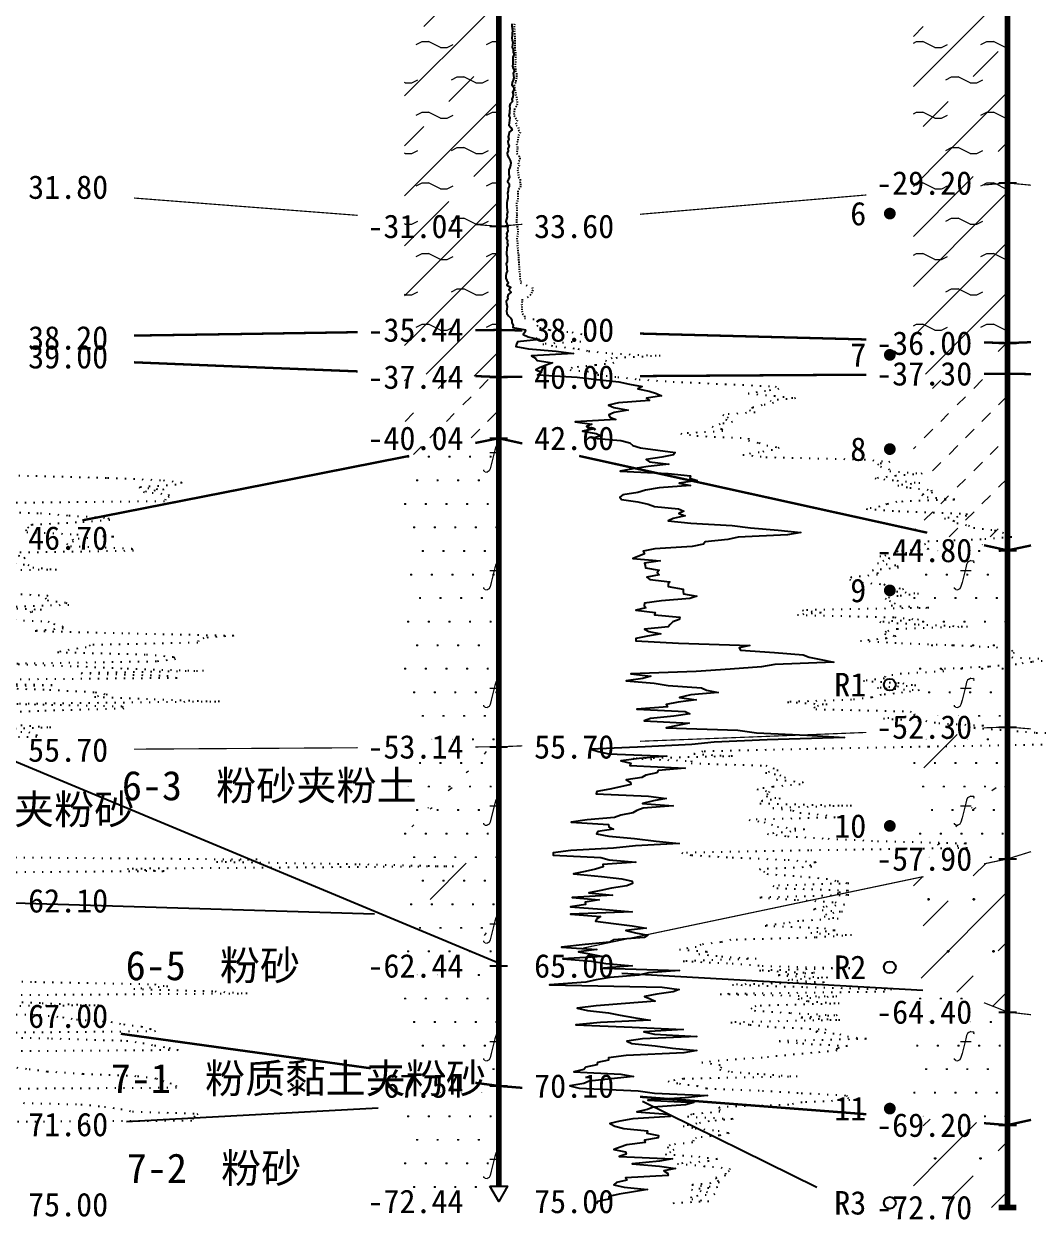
# Model space of a CAD drawing. Extents: x -37 to 3540, y -1485 to 297.
# Drawn here: x 711.3 to 797.5, y -232.2 to -130.3 of the extents above; entities that cross this region are included whole.
import ezdxf
from ezdxf.enums import TextEntityAlignment as Align

# ---------------------------------------------------------------- set-up
doc = ezdxf.new("R2010")
doc.units = 0
doc.linetypes.add('DOT', pattern=[6.35, 0, -6.35])
doc.layers.get('0').update_dxf_attribs({"linetype": 'CONTINUOUS'})
for name, color, linetype in [('CURVE', 200, 'CONTINUOUS'), ('HOLE', 41, 'CONTINUOUS'), ('SAMPLE', 1, 'CONTINUOUS'), ('STRATUM', 241, 'CONTINUOUS')]:
    doc.layers.add(name, color=color, linetype=linetype)
doc.layers.add('HATCH', color=7, linetype='CONTINUOUS', lineweight=13)
doc.styles.add('ST', font='')
doc.styles.get('ST').set_extended_font_data('SimSun')
pattern_1 = [(45, (761.2035, -297), (-4.24264, 4.24264), [10, 0]), (45, (762.2645, -300.182), (-2.12132, 6.36396), [3, -3]), (26.565, (762.2776, -297.2536), (5.999823, 5.999812), [0.567, -12.849]), (0, (761.7106, -297.2536), (0, 6), [0.567, -5.433]), (26.565, (759.6222, -297), (5.999823, 5.999812), [0.567, -12.849]), (0, (760.1293, -296.7464), (0, 6), [0.567, -5.433]), (153.435, (761.7106, -297.2536), (-5.999818, -5e-06), [1.134, -12.2826]), (26.565, (765.2776, -294.2536), (5.999823, 5.999812), [0.567, -12.849]), (0, (764.7106, -294.2536), (0, 6), [0.567, -5.433]), (26.565, (762.6222, -294), (5.999823, 5.999812), [0.567, -12.849]), (0, (763.1293, -293.7464), (0, 6), [0.567, -5.433]), (153.435, (764.7106, -294.2536), (-5.999818, -5e-06), [1.134, -12.2826])]
pattern_2 = [(45, (761.2035, -297), (-2.12132, 2.12132), [10, 0]), (26.565, (762.2776, -297.2536), (5.999823, 5.99981), [0.567, -12.849]), (0, (761.7106, -297.2536), (0, 6), [0.567, -5.433]), (26.565, (759.6222, -297), (5.999823, 5.99981), [0.567, -12.849]), (0, (760.1293, -296.7464), (0, 6), [0.567, -5.433]), (153.435, (761.7106, -297.2536), (-5.999818, -5e-06), [1.134, -12.2826]), (26.565, (765.2776, -294.2536), (5.999823, 5.99981), [0.567, -12.849]), (0, (764.7106, -294.2536), (0, 6), [0.567, -5.433]), (26.565, (762.6222, -294), (5.999823, 5.99981), [0.567, -12.849]), (0, (763.1293, -293.7464), (0, 6), [0.567, -5.433]), (153.435, (764.7106, -294.2536), (-5.999818, -5e-06), [1.134, -12.2826])]
pattern_3 = [(45, (761.2035, -297), (-4.24264, 4.24264), [10, 0]), (45, (762.2645, -300.182), (-2.12132, 6.36396), [3, -3])]
pattern_4 = [(45, (761.2035, -297), (-6e-07, 6.99998), [0.9473, -8.9522]), (45, (762.6035, -295.6), (-6e-07, 6.99998), [0.9869, -8.9126]), (45, (764.0035, -294.2), (-6e-07, 6.99998), [1.06018, -8.8393]), (45, (765.4035, -292.8), (-6e-07, 6.99998), [0.94918, -8.95032]), (45, (766.8035, -291.4), (-6e-07, 6.99998), [1.0365, -8.863]), (45, (764.7035, -297), (-6e-07, 6.99998), [1.01335, -8.88615]), (45, (766.1035, -295.6), (-6e-07, 6.99998), [1.07896, -12.12037]), (45, (767.5035, -294.2), (-6e-07, 6.99998), [0.99882, -8.90067]), (45, (761.9035, -292.8), (-4e-07, 6.99998), [1.05533, -8.84416]), (45, (763.3035, -291.4), (-4e-07, 6.99998), [1.0365, -8.863])]
pattern_5 = [(82.875, (760.3688, -298.206), (0.000369, 10.000176), [0.0893, -80.5337]), (143.13, (760.4699, -298.2818), (-29.999964, 20.000054), [0.12627, -49.87373]), (172.875, (760.647, -298.304), (-70.000246, 9.99966), [0.17857, -80.44443]), (206.565, (760.8255, -298.2147), (-9.9997, -9.99969), [0.19954, -22.16046]), (243.435, (760.9148, -298.0363), (9e-06, -9.9997), [0.19954, -22.16146]), (255.964, (761.004, -297.679), (-0.0002, -9.9995), [0.36813, -40.86287]), (255.964, (761.314, -296.439), (-0.0002, -9.9995), [1.2784, -39.9526]), (255.964, (761.3826, -296.165), (-0.0002, -9.9995), [0.28235, -40.94865]), (216.87, (761.5728, -295.9108), (-9.999982, -10.000018), [0.12627, -49.87373]), (243.435, (761.472, -295.9865), (9e-06, -9.9997), [0.19954, -22.16146]), (206.565, (761.7513, -295.8215), (-9.9997, -9.99969), [0.19954, -22.16046]), (172.875, (761.9285, -295.8437), (-70.000246, 9.99966), [0.17857, -80.44443]), (143.13, (762.0295, -295.9194), (-29.999964, 20.000054), [0.12627, -49.87373]), (82.875, (762.0184, -296.008), (0.000369, 10.000176), [0.0893, -80.5337]), (0, (760.874, -296.66), (0, 10), [0.89286, -9.10714]), (0, (761.2285, -297), (1, 2), [0, -1.75]), (0, (761.2035, -296.975), (1, 2), [0, -1.75]), (0, (761.2035, -297), (1, 2), [0, -1.75]), (0, (761.1785, -297), (1, 2), [0, -1.75]), (0, (761.2035, -297.025), (1, 2), [0, -1.75])]
pattern_6 = [(45, (761.203, -297), (-2e-06, 15.4), [4.3383, -17.4406]), (45, (767.392, -290.777), (-2e-06, 15.4), [4.386, -17.3928]), (45, (772.352, -285.819), (-2e-06, 15.4), [3.99, -17.789]), (26.565, (761.2035, -289.3), (15.4, 15.4), [0.2123, -34.2231]), (36.87, (762.7435, -287.76), (15.4, 15.4), [0.435, -76.565]), (315, (768.903, -281.653), (15.4, 3e-06), [0.0727, -21.7062]), (26.565, (768.9035, -297), (15.4, 15.4), [0.3184, -34.117]), (26.565, (770.4435, -295.46), (15.4, 15.4), [0.2316, -34.2038]), (90, (771.213, -294.69), (-15.4, -1e-06), [0.0633, -15.3367]), (26.565, (771.9835, -293.92), (15.4, 15.4), [0.2002, -68.6707]), (36.87, (773.5235, -292.38), (15.4, 15.4), [0.2435, -76.7565]), (45, (775.063, -290.84), (-5e-07, 15.4), [0.24, -21.5388]), (315, (776.414, -289.195), (15.4, 3e-06), [0.0727, -21.7062]), (36.87, (764.2835, -286.22), (15.4, 15.4), [0.2249, -76.7751]), (53.13, (765.8235, -284.68), (30.8, 46.2), [0.2956, -76.7044]), (53.13, (767.3635, -283.14), (30.8, 46.2), [0.2777, -76.7223])]
pattern_7 = [(82.875, (759.3673, -299.6533), (0.00081, 22.00039), [0.1964, -177.1742]), (143.13, (759.5896, -299.82), (-65.99992, 44.00012), [0.2778, -109.7222]), (172.875, (759.9794, -299.8687), (-154.00054, 21.99925), [0.3929, -176.9777]), (206.565, (760.372, -299.672), (-21.99935, -21.9993), [0.439, -48.753]), (243.435, (760.568, -299.28), (2e-05, -21.9993), [0.439, -48.7552]), (255.964, (760.765, -298.494), (-0.00044, -21.9989), [0.81, -89.8983]), (255.964, (761.447, -295.7656), (-0.00044, -21.9989), [2.8124, -87.8958]), (255.964, (761.5975, -295.163), (-0.00044, -21.9989), [0.6212, -90.087]), (216.87, (762.016, -294.6037), (-21.99996, -22.00004), [0.2778, -109.7222]), (243.435, (761.794, -294.77), (2e-05, -21.9993), [0.439, -48.7552]), (206.565, (762.409, -294.407), (-21.99935, -21.9993), [0.439, -48.753]), (172.875, (762.7985, -294.456), (-154.00054, 21.99925), [0.3929, -176.9777]), (143.13, (763.0207, -294.6228), (-65.99992, 44.00012), [0.2778, -109.7222]), (82.875, (762.9964, -294.8177), (0.00081, 22.00039), [0.1964, -177.1742]), (0, (760.478, -296.252), (0, 22), [1.9643, -20.0357]), (0, (761.2585, -297), (2.2, 4.4), [0, -3.85]), (0, (761.2035, -296.945), (2.2, 4.4), [0, -3.85]), (0, (761.2035, -297), (2.2, 4.4), [0, -3.85]), (0, (761.1485, -297), (2.2, 4.4), [0, -3.85]), (0, (761.2035, -297.055), (2.2, 4.4), [0, -3.85])]

# ---------------------------------------------------------------- blocks, each defined once
blk = doc.blocks.new('SampleSoilUndisturbed')
at = {"const_width": 0.5}
blk.add_lwpolyline([(-0.25, 0, 1), (0.25, 0, 1)], format="xyb", close=True, dxfattribs=at)
blk = doc.blocks.new('SampleSoilDisturbed')
blk.add_circle((0, 0), 0.5)

msp = doc.modelspace()

# ---------------------------------------------------------------- hatches: boundary and pattern name
at = {"layer": 'HATCH'}
h = msp.add_hatch(dxfattribs=at)
h.set_pattern_fill('YNFNT', color=251, style=0)
h.set_pattern_definition(pattern_1)
h.paths.add_polyline_path([(794.88, -121.75), (786.88, -122.02), (786.88, -144.43), (794.88, -143.75)])
h.paths.add_polyline_path([(782.81, -145.23), (792.37, -145.23), (792.37, -142.3), (782.81, -142.3)], flags=9)
h.paths.add_polyline_path([(782.81, -123.23), (792.37, -123.23), (792.37, -120.3), (782.81, -120.3)], flags=9)
h = msp.add_hatch(dxfattribs=at)
h.set_pattern_fill('YNFNT', color=251, style=0)
h.set_pattern_definition(pattern_1)
h.paths.add_polyline_path([(751.66, -123.23), (743.66, -122.61), (743.66, -146.81), (751.66, -147.43)])
h.paths.add_polyline_path([(739.59, -148.92), (749.15, -148.92), (749.15, -145.99), (739.59, -145.99)], flags=9)
h.paths.add_polyline_path([(739.59, -124.72), (749.15, -124.72), (749.15, -121.79), (739.59, -121.79)], flags=9)
h = msp.add_hatch(dxfattribs=at)
h.set_pattern_fill('YNNT', color=251, style=0)
h.set_pattern_definition(pattern_2)
h.paths.add_polyline_path([(794.88, -143.75), (786.88, -144.43), (786.88, -157.14), (794.88, -157.35)])
h.paths.add_polyline_path([(782.81, -158.83), (792.37, -158.83), (792.37, -155.9), (782.81, -155.9)], flags=9)
h.paths.add_polyline_path([(782.81, -145.23), (792.37, -145.23), (792.37, -142.3), (782.81, -142.3)], flags=9)
h = msp.add_hatch(dxfattribs=at)
h.set_pattern_fill('YNNT', color=251, style=0)
h.set_pattern_definition(pattern_2)
h.paths.add_polyline_path([(751.66, -147.43), (743.66, -146.81), (743.66, -156.36), (751.66, -156.23)])
h.paths.add_polyline_path([(739.59, -157.72), (749.15, -157.72), (749.15, -154.79), (739.59, -154.79)], flags=9)
h.paths.add_polyline_path([(739.59, -148.92), (749.15, -148.92), (749.15, -145.99), (739.59, -145.99)], flags=9)
h = msp.add_hatch(dxfattribs=at)
h.set_pattern_fill('FZNT', color=32, style=0)
h.set_pattern_definition(pattern_3)
h.paths.add_polyline_path([(751.66, -156.23), (743.66, -156.36), (743.66, -159.91), (751.66, -160.23)])
h.paths.add_polyline_path([(739.59, -161.72), (749.15, -161.72), (749.15, -158.79), (739.59, -158.79)], flags=9)
h.paths.add_polyline_path([(739.59, -157.72), (749.15, -157.72), (749.15, -154.79), (739.59, -154.79)], flags=9)
h = msp.add_hatch(dxfattribs=at)
h.set_pattern_fill('FZNT', color=32, style=0)
h.set_pattern_definition(pattern_3)
h.paths.add_polyline_path([(794.88, -157.35), (786.88, -157.14), (786.88, -160), (794.88, -159.95)])
h.paths.add_polyline_path([(782.81, -161.43), (792.37, -161.43), (792.37, -158.5), (782.81, -158.5)], flags=9)
h.paths.add_polyline_path([(782.81, -158.83), (792.37, -158.83), (792.37, -155.9), (782.81, -155.9)], flags=9)
h = msp.add_hatch(dxfattribs=at)
h.set_pattern_fill('NZFT', color=52, style=0)
h.set_pattern_definition(pattern_4)
h.paths.add_polyline_path([(751.66, -160.23), (743.66, -159.91), (743.66, -167.01), (751.66, -165.43)])
h.paths.add_polyline_path([(739.59, -166.92), (749.15, -166.92), (749.15, -163.99), (739.59, -163.99)], flags=9)
h.paths.add_polyline_path([(739.59, -161.72), (749.15, -161.72), (749.15, -158.79), (739.59, -158.79)], flags=9)
h = msp.add_hatch(dxfattribs=at)
h.set_pattern_fill('NZFT', color=52, style=0)
h.set_pattern_definition(pattern_4)
h.paths.add_polyline_path([(794.88, -159.95), (786.88, -160), (786.88, -173.18), (794.88, -174.95)])
h.paths.add_polyline_path([(782.81, -176.43), (792.37, -176.43), (792.37, -173.5), (782.81, -173.5)], flags=9)
h.paths.add_polyline_path([(782.81, -161.43), (792.37, -161.43), (792.37, -158.5), (782.81, -158.5)], flags=9)
h = msp.add_hatch(dxfattribs=at)
h.set_pattern_fill('FS', color=142, style=0)
h.set_pattern_definition(pattern_5)
h.paths.add_polyline_path([(751.66, -165.43), (743.66, -167.01), (743.66, -191.68), (751.66, -191.63)])
h.paths.add_polyline_path([(739.59, -193.12), (749.15, -193.12), (749.15, -190.19), (739.59, -190.19)], flags=9)
h.paths.add_polyline_path([(739.59, -166.92), (749.15, -166.92), (749.15, -163.99), (739.59, -163.99)], flags=9)
h = msp.add_hatch(dxfattribs=at)
h.set_pattern_fill('FS', color=142, style=0)
h.set_pattern_definition(pattern_5)
h.paths.add_polyline_path([(794.88, -174.95), (786.88, -173.18), (786.88, -190.26), (794.88, -189.95)])
h.paths.add_polyline_path([(782.81, -191.43), (792.37, -191.43), (792.37, -188.5), (782.81, -188.5)], flags=9)
h.paths.add_polyline_path([(782.81, -176.43), (792.37, -176.43), (792.37, -173.5), (782.81, -173.5)], flags=9)
h = msp.add_hatch(dxfattribs=at)
h.set_pattern_fill('FS', color=142, style=0)
h.set_pattern_definition(pattern_5)
h.paths.add_polyline_path([(794.88, -189.95), (786.88, -190.26), (786.88, -202.83), (794.88, -201.15)])
h.paths.add_polyline_path([(768.92, -202.11), (788.45, -202.11), (788.45, -197.17), (768.92, -197.17)], flags=9)
h.paths.add_polyline_path([(782.81, -202.63), (792.37, -202.63), (792.37, -199.7), (782.81, -199.7)], flags=9)
h.paths.add_polyline_path([(782.81, -191.43), (792.37, -191.43), (792.37, -188.5), (782.81, -188.5)], flags=9)
h = msp.add_hatch(dxfattribs=at)
h.set_pattern_fill('SZFT', color=142, scale=2.2, style=0)
h.set_pattern_definition(pattern_6)
h.paths.add_polyline_path([(794.88, -189.95), (786.88, -190.26), (786.88, -202.83), (794.88, -201.15)])
h.paths.add_polyline_path([(768.92, -202.11), (788.45, -202.11), (788.45, -197.17), (768.92, -197.17)], flags=9)
h.paths.add_polyline_path([(782.81, -202.63), (792.37, -202.63), (792.37, -199.7), (782.81, -199.7)], flags=9)
h.paths.add_polyline_path([(782.81, -191.43), (792.37, -191.43), (792.37, -188.5), (782.81, -188.5)], flags=9)
h = msp.add_hatch(dxfattribs=at)
h.set_pattern_fill('FS', color=142, style=0)
h.set_pattern_definition(pattern_5)
h.paths.add_polyline_path([(751.66, -191.63), (743.66, -191.68), (743.66, -203.36), (751.66, -210.23)])
h.paths.add_polyline_path([(739.59, -193.12), (749.15, -193.12), (749.15, -190.19), (739.59, -190.19)], flags=9)
h = msp.add_hatch(dxfattribs=at)
h.set_pattern_fill('SZFT', color=142, scale=2.2, style=0)
h.set_pattern_definition(pattern_6)
h.paths.add_polyline_path([(751.66, -191.63), (743.66, -191.68), (743.66, -203.36), (751.66, -210.23)])
h.paths.add_polyline_path([(739.59, -193.12), (749.15, -193.12), (749.15, -190.19), (739.59, -190.19)], flags=9)
h = msp.add_hatch(dxfattribs=at)
h.set_pattern_fill('FZNT', color=32, style=0)
h.set_pattern_definition(pattern_3)
h.paths.add_polyline_path([(794.88, -201.15), (786.88, -202.83), (786.88, -211.01), (794.88, -214.15)])
h.paths.add_polyline_path([(782.81, -202.63), (792.37, -202.63), (792.37, -199.7), (782.81, -199.7)], flags=9)
h = msp.add_hatch(dxfattribs=at)
h.set_pattern_fill('FS', color=32, scale=2.2, style=0)
h.set_pattern_definition(pattern_7)
h.paths.add_polyline_path([(794.88, -201.15), (786.88, -202.83), (786.88, -211.01), (794.88, -214.15)])
h.paths.add_polyline_path([(782.81, -202.63), (792.37, -202.63), (792.37, -199.7), (782.81, -199.7)], flags=9)
h = msp.add_hatch(dxfattribs=at)
h.set_pattern_fill('FS', color=142, style=0)
h.set_pattern_definition(pattern_5)
h.paths.add_polyline_path([(751.66, -210.23), (743.66, -203.36), (743.66, -219.33), (751.66, -220.43)])
h.paths.add_polyline_path([(725.88, -222.23), (752.55, -222.23), (752.55, -217.29), (725.88, -217.29)], flags=9)
h.paths.add_polyline_path([(739.59, -221.92), (749.15, -221.92), (749.15, -218.99), (739.59, -218.99)], flags=24)
h.paths.add_polyline_path([(739.59, -211.72), (749.15, -211.72), (749.15, -208.79), (739.59, -208.79)], flags=9)
h = msp.add_hatch(dxfattribs=at)
h.set_pattern_fill('FS', color=142, style=0)
h.set_pattern_definition(pattern_5)
h.paths.add_polyline_path([(794.88, -214.15), (786.88, -211.01), (786.88, -223.13), (794.88, -223.75)])
h.paths.add_polyline_path([(782.81, -225.23), (792.37, -225.23), (792.37, -222.3), (782.81, -222.3)], flags=9)
h.paths.add_polyline_path([(782.81, -215.63), (792.37, -215.63), (792.37, -212.7), (782.81, -212.7)], flags=9)
h = msp.add_hatch(dxfattribs=at)
h.set_pattern_fill('FS', color=142, style=0)
h.set_pattern_definition(pattern_5)
h.paths.add_polyline_path([(751.66, -220.43), (743.66, -219.33), (743.66, -230.23), (751.66, -230.23), (750.91, -228.93), (751.66, -228.93)])
h.paths.add_polyline_path([(725.88, -222.23), (752.55, -222.23), (752.55, -217.29), (725.88, -217.29)], flags=9)
h.paths.add_polyline_path([(739.6, -231.72), (749.15, -231.72), (749.15, -228.82), (739.6, -228.82)], flags=9)
h.paths.add_polyline_path([(739.59, -221.92), (749.15, -221.92), (749.15, -218.99), (739.59, -218.99)], flags=24)
h = msp.add_hatch(dxfattribs=at)
h.set_pattern_fill('FZNT', color=32, style=0)
h.set_pattern_definition(pattern_3)
h.paths.add_polyline_path([(794.88, -223.75), (786.88, -223.13), (786.88, -230.75), (794.88, -230.75)])
h.paths.add_polyline_path([(782.81, -232.23), (792.37, -232.23), (792.37, -229.3), (782.81, -229.3)], flags=9)
h.paths.add_polyline_path([(782.81, -225.23), (792.37, -225.23), (792.37, -222.3), (782.81, -222.3)], flags=9)
h = msp.add_hatch(dxfattribs=at)
h.set_pattern_fill('FS', color=32, scale=2.2, style=0)
h.set_pattern_definition(pattern_7)
h.paths.add_polyline_path([(794.88, -223.75), (786.88, -223.13), (786.88, -230.75), (794.88, -230.75)])
h.paths.add_polyline_path([(782.81, -232.23), (792.37, -232.23), (792.37, -229.3), (782.81, -229.3)], flags=9)
h.paths.add_polyline_path([(782.81, -225.23), (792.37, -225.23), (792.37, -222.3), (782.81, -222.3)], flags=9)

# ---------------------------------------------------------------- linework, layer by layer
at = {"layer": 'CURVE', "color": 30, "linetype": 'Continuous'}
msp.add_lwpolyline([(752.77, -130.23), (752.77, -130.43), (752.8, -130.63), (752.82, -130.83), (752.8, -131.03), (752.79, -131.23), (752.78, -131.43), (752.8, -131.63), (752.84, -131.83), (752.81, -132.03), (752.8, -132.23), (752.88, -132.43), (752.89, -132.63), (752.96, -132.83), (752.86, -133.03), (752.85, -133.23), (752.85, -133.43), (752.84, -133.63), (752.83, -133.83), (752.87, -134.03), (752.99, -134.23), (752.88, -134.43), (752.9, -134.63), (752.95, -134.83), (752.88, -135.03), (752.8, -135.23), (752.78, -135.43), (752.94, -135.63), (752.93, -135.83), (752.82, -136.03), (752.87, -136.23), (752.84, -136.43), (752.76, -136.63), (752.83, -136.83), (752.63, -137.03), (752.56, -137.23), (752.59, -137.43), (752.57, -137.63), (752.56, -137.83), (752.51, -138.03), (752.61, -138.23), (752.57, -138.43), (752.54, -138.63), (752.52, -138.83), (752.67, -139.03), (752.8, -139.23), (752.53, -139.43), (752.51, -139.63), (752.45, -139.83), (752.51, -140.03), (752.44, -140.23), (752.45, -140.43), (752.55, -140.63), (752.43, -140.83), (752.45, -141.03), (752.38, -141.23), (752.4, -141.43), (752.51, -141.63), (752.62, -141.83), (752.68, -142.03), (752.64, -142.23), (752.6, -142.43), (752.52, -142.63), (752.5, -142.83), (752.52, -143.03), (752.58, -143.23), (752.48, -143.43), (752.41, -143.63), (752.53, -143.83), (752.53, -144.03), (752.46, -144.23), (752.45, -144.43), (752.41, -144.63), (752.42, -144.83), (752.42, -145.03), (752.38, -145.23), (752.35, -145.43), (752.35, -145.63), (752.35, -145.83), (752.38, -146.03), (752.4, -146.23), (752.35, -146.43), (752.36, -146.63), (752.31, -146.83), (752.27, -147.03), (752.34, -147.23), (752.44, -147.43), (752.4, -147.63), (752.42, -147.83), (752.31, -148.03), (752.37, -148.23), (752.29, -148.43), (752.4, -148.63), (752.38, -148.83), (752.42, -149.03), (752.33, -149.23), (752.35, -149.43), (752.3, -149.63), (752.31, -149.83), (752.38, -150.03), (752.36, -150.23), (752.37, -150.43), (752.29, -150.63), (752.35, -150.83), (752.35, -151.03), (752.36, -151.23), (752.29, -151.43), (752.26, -151.63), (752.27, -151.83), (752.33, -152.03), (752.47, -152.23), (752.35, -152.43), (752.69, -152.63), (752.51, -152.83), (752.71, -153.03), (752.45, -153.23), (752.4, -153.43), (752.44, -153.63), (752.29, -153.83), (752.31, -154.03), (752.38, -154.23), (752.35, -154.43), (752.32, -154.63), (752.35, -154.83), (752.47, -155.03), (752.67, -155.23), (752.76, -155.43), (752.78, -155.63), (752.87, -155.83), (752.86, -156.03), (753.94, -156.23), (753.88, -156.43), (753.74, -156.63), (754.16, -156.83), (755.13, -157.03), (753.25, -157.23), (753.15, -157.43), (753.1, -157.63), (754.18, -157.83), (756.53, -158.03), (758, -158.23), (754.45, -158.43), (754.78, -158.63), (754.93, -158.83), (756.22, -159.03), (755.69, -159.23), (755.17, -159.43), (754.81, -159.63), (755.3, -159.83), (754.94, -160.03), (758.33, -160.23), (759.98, -160.43), (761.85, -160.63), (762.77, -160.83), (763.84, -161.03), (763.48, -161.23), (764.42, -161.43), (765.05, -161.63), (765.48, -161.83), (764.21, -162.03), (764.46, -162.23), (761.82, -162.43), (760.97, -162.63), (761.43, -162.83), (762.65, -163.03), (761.45, -163.23), (761, -163.43), (761.09, -163.63), (761.6, -163.83), (758.14, -164.03), (759.56, -164.23), (759.11, -164.43), (759.76, -164.63), (758.78, -164.83), (759.93, -165.03), (760.35, -165.23), (759.69, -165.43), (762.04, -165.63), (762.78, -165.83), (763.05, -166.03), (763.71, -166.23), (765.16, -166.43), (766.63, -166.63), (766.5, -166.83), (765.51, -167.03), (764.19, -167.23), (764.47, -167.43), (766.1, -167.63), (764.36, -167.83), (763.06, -168.03), (761.98, -168.23), (766.05, -168.43), (767.95, -168.63), (767.89, -168.83), (768.5, -169.03), (766.98, -169.23), (767.95, -169.43), (765.29, -169.63), (764.11, -169.83), (763.48, -170.03), (762.19, -170.23), (761.95, -170.43), (762.07, -170.63), (763.48, -170.83), (764.35, -171.03), (764.88, -171.23), (766.93, -171.43), (767.38, -171.63), (766.95, -171.83), (767.48, -172.03), (766.48, -172.23), (766.05, -172.43), (767.98, -172.63), (771.49, -172.83), (773.05, -173.03), (775.38, -173.23), (777.31, -173.43), (776.19, -173.63), (772, -173.83), (771.13, -174.03), (769.18, -174.23), (769.05, -174.43), (768.09, -174.63), (764.92, -174.83), (763.91, -175.03), (764.03, -175.23), (763.56, -175.43), (763.04, -175.63), (765.38, -175.83), (764.03, -176.03), (764.09, -176.23), (764.13, -176.43), (765.28, -176.63), (765.11, -176.83), (765.28, -177.03), (764.24, -177.23), (764.48, -177.43), (766.2, -177.63), (766.05, -177.83), (766.05, -178.03), (767.33, -178.23), (767.33, -178.43), (767.34, -178.63), (768.48, -178.83), (767.89, -179.03), (765.49, -179.23), (764.04, -179.43), (764, -179.63), (764.15, -179.83), (763.29, -180.03), (764.95, -180.23), (764.89, -180.43), (767.04, -180.63), (766.98, -180.83), (766.44, -181.03), (766.22, -181.23), (766.04, -181.43), (764.05, -181.63), (764.4, -181.83), (765.42, -182.03), (764.3, -182.23), (763.31, -182.43), (763.29, -182.63), (766.94, -182.83), (773, -183.03), (772.08, -183.23), (772.19, -183.43), (775.09, -183.63), (777.52, -183.83), (778.02, -184.03), (779.03, -184.23), (780.11, -184.43), (775.11, -184.63), (773.97, -184.83), (771.31, -185.03), (768.42, -185.23), (762.88, -185.43), (764.58, -185.63), (763.89, -185.83), (762.48, -186.03), (764.86, -186.23), (766.05, -186.43), (768.89, -186.63), (769.3, -186.83), (770.29, -187.03), (767.98, -187.23), (767, -187.43), (768.42, -187.63), (766.89, -187.83), (765.89, -188.03), (765.98, -188.23), (763.38, -188.43), (767.48, -188.63), (767.88, -188.83), (766.53, -189.03), (764.54, -189.23), (764, -189.43), (767.84, -189.63), (766.83, -189.83), (765.89, -190.03), (771.97, -190.23), (773.54, -190.43), (777.83, -190.63), (781.04, -190.83), (774.47, -191.03), (769.95, -191.23), (768.05, -191.43), (764.09, -191.63), (759.49, -191.83), (760.09, -192.03), (761, -192.23), (765.94, -192.43), (763.58, -192.63), (762.04, -192.83), (762.88, -193.03), (762.79, -193.23), (767.49, -193.43), (765.2, -193.63), (765.08, -193.83), (764.14, -194.03), (763.8, -194.23), (762.49, -194.43), (762.85, -194.63), (762.89, -194.83), (762.01, -195.03), (761.09, -195.23), (759.98, -195.43), (759.93, -195.63), (764.38, -195.83), (765.89, -196.03), (764.8, -196.23), (763.88, -196.43), (766.48, -196.63), (763.92, -196.83), (763.39, -197.03), (763.04, -197.23), (762.02, -197.43), (761.48, -197.63), (759.18, -197.83), (757.8, -198.03), (760.98, -198.23), (761, -198.43), (761.4, -198.63), (760.08, -198.83), (759.95, -199.03), (761.01, -199.23), (763.2, -199.43), (765.03, -199.63), (766.98, -199.83), (763.28, -200.03), (761.39, -200.23), (757.79, -200.43), (756.29, -200.63), (756.28, -200.83), (760.34, -201.03), (761.03, -201.23), (763.29, -201.43), (760.49, -201.63), (760.52, -201.83), (759.88, -202.03), (759, -202.23), (758, -202.43), (760.38, -202.63), (762.11, -202.83), (763, -203.03), (763.01, -203.23), (762.53, -203.43), (761.22, -203.63), (760.33, -203.83), (759.31, -204.03), (761.31, -204.23), (757.88, -204.43), (760.19, -204.63), (759, -204.83), (759.03, -205.03), (757.76, -205.23), (760.42, -205.43), (762.98, -205.63), (757.76, -205.83), (760.31, -206.03), (760, -206.23), (759.88, -206.43), (761.41, -206.63), (763, -206.83), (764.19, -207.03), (762.44, -207.23), (763.28, -207.43), (764.33, -207.63), (764, -207.83), (761.42, -208.03), (761.09, -208.23), (758.99, -208.43), (756.98, -208.63), (759.99, -208.83), (758.43, -209.03), (759.5, -209.23), (760.49, -209.43), (757.1, -209.63), (759.54, -209.83), (760.75, -210.03), (762.98, -210.23), (760.54, -210.43), (767, -210.63), (764.39, -210.83), (763.55, -211.03), (761.11, -211.23), (759.93, -211.43), (759.04, -211.63), (755.98, -211.83), (765.53, -212.03), (766.99, -212.23), (766.48, -212.43), (765.09, -212.63), (764.03, -212.83), (764.53, -213.03), (764.95, -213.23), (762.42, -213.43), (759.93, -213.63), (758.33, -213.83), (759.19, -214.03), (760.98, -214.23), (761.98, -214.43), (763.1, -214.63), (764.53, -214.83), (760.31, -215.03), (758.2, -215.23), (762.98, -215.43), (767.33, -215.63), (763.98, -215.83), (764.89, -216.03), (768.48, -216.23), (763.88, -216.43), (762.53, -216.63), (762.95, -216.83), (764.95, -217.03), (766.42, -217.23), (768.48, -217.43), (767.39, -217.63), (762.49, -217.83), (760.98, -218.03), (760.99, -218.23), (760.05, -218.43), (759.98, -218.63), (759.05, -218.83), (758.89, -219.03), (758.04, -219.23), (762.03, -219.43), (763.09, -219.63), (761.2, -219.83), (759.33, -220.03), (758.88, -220.23), (757.7, -220.43), (758.49, -220.63), (763.49, -220.83), (764.89, -221.03), (769.4, -221.23), (767.49, -221.43), (764.31, -221.63), (768.22, -221.83), (767.53, -222.03), (764.77, -222.23), (764.28, -222.43), (763.39, -222.63), (765.98, -222.83), (766.23, -223.03), (763.04, -223.23), (761.94, -223.43), (761.08, -223.63), (761.53, -223.83), (762.29, -224.03), (764.3, -224.23), (764.23, -224.43), (765.23, -224.63), (765.2, -224.83), (764.05, -225.03), (764.09, -225.23), (762.53, -225.43), (761.98, -225.63), (761.42, -225.83), (762.42, -226.03), (762.49, -226.23), (761.89, -226.43), (766.42, -226.63), (765.31, -226.83), (763, -227.03), (765.3, -227.23), (766.67, -227.43), (765.68, -227.63), (766, -227.83), (766.05, -228.03), (762.42, -228.23), (762.53, -228.43), (761.65, -228.63), (761.42, -228.83), (762.31, -229.03), (764.29, -229.23), (763.11, -229.43), (761.89, -229.63), (761.01, -229.83), (761, -230.03), (760.04, -230.23), (759.95, -230.43)], dxfattribs=at)
at = {"layer": 'CURVE', "color": 100, "linetype": 'DOT', "ltscale": 0.1}
for points in [[(752.98, -130.23), (752.97, -130.43), (752.98, -130.63), (752.97, -130.83), (752.99, -131.03), (752.99, -131.23), (753.03, -131.43), (753.03, -131.63), (753.03, -131.83), (753.03, -132.03), (753.02, -132.23), (753.03, -132.43), (753.09, -132.63), (753.09, -132.83), (753.09, -133.03), (753.06, -133.23), (753.07, -133.43), (753.06, -133.63), (753.05, -133.83), (753.07, -134.03), (753.07, -134.23), (753.17, -134.43), (753.17, -134.63), (753.15, -134.83), (753.11, -135.03), (753.1, -135.23), (752.96, -135.43), (752.99, -135.63), (753.03, -135.83), (753.07, -136.03), (753.07, -136.23), (753.15, -136.43), (753.16, -136.63), (753.23, -136.83), (753.21, -137.03), (753.15, -137.23), (752.99, -137.43), (752.97, -137.63), (752.95, -137.83), (752.97, -138.03), (753.09, -138.23), (753.23, -138.43), (753.11, -138.63), (753.14, -138.83), (753.31, -139.03), (753.34, -139.23), (753.48, -139.43), (753.37, -139.63), (753.3, -139.83), (753.29, -140.03), (753.28, -140.23), (753.15, -140.43), (753.22, -140.63), (753.25, -140.83), (753.21, -141.03), (753.19, -141.23), (753.35, -141.43), (753.46, -141.63), (753.42, -141.83), (753.3, -142.03), (753.4, -142.23), (753.28, -142.43), (753.26, -142.63), (753.29, -142.83), (753.3, -143.03), (753.34, -143.23), (753.48, -143.43), (753.46, -143.63), (753.49, -143.83), (753.5, -144.03), (753.42, -144.23), (753.29, -144.43), (753.29, -144.63), (753.29, -144.83), (753.28, -145.03), (753.26, -145.23), (753.15, -145.43), (753.16, -145.63), (753.19, -145.83), (753.19, -146.03), (753.17, -146.23), (753.19, -146.43), (753.18, -146.63), (753.15, -146.83), (753.15, -147.03), (753.15, -147.23), (753.21, -147.43), (753.25, -147.63), (753.28, -147.83), (753.27, -148.03), (753.25, -148.23), (753.19, -148.43), (753.21, -148.63), (753.25, -148.83), (753.23, -149.03), (753.25, -149.23), (753.28, -149.43), (753.28, -149.63), (753.32, -149.83), (753.34, -150.03), (753.34, -150.23), (753.35, -150.43), (753.36, -150.63), (753.38, -150.83), (753.38, -151.03), (753.39, -151.23), (753.45, -151.43), (753.44, -151.63), (753.46, -151.83), (753.52, -152.03), (753.5, -152.23), (753.98, -152.43), (754.48, -152.63), (754.54, -152.83), (754.47, -153.03), (754.38, -153.23), (754.16, -153.43), (753.65, -153.63), (753.63, -153.83), (753.6, -154.03), (753.61, -154.23), (753.61, -154.43), (753.61, -154.63), (753.68, -154.83), (753.84, -155.03), (753.83, -155.23), (755.58, -155.43), (755.61, -155.63), (754.9, -155.83), (755.12, -156.03), (755.97, -156.23), (757.89, -156.43), (758.96, -156.63), (758.96, -156.83), (759.32, -157.03), (758.63, -157.23), (755.39, -157.43), (756.5, -157.63), (758.38, -157.83), (759.28, -158.03), (761.26, -158.23), (765.38, -158.43), (761.29, -158.63), (760.71, -158.83), (761.44, -159.03), (759.88, -159.23), (757.9, -159.43), (757.72, -159.63), (759.98, -159.83), (760.05, -160.03), (761.77, -160.23), (763.58, -160.43), (766.46, -160.63), (770.9, -160.83), (775.15, -161.03), (775.46, -161.23), (774.33, -161.43), (772.84, -161.63), (775.07, -161.83), (776.88, -162.03), (774.7, -162.23), (775.01, -162.43), (774.04, -162.63), (773.22, -162.83), (772.96, -163.03), (773.44, -163.23), (770.68, -163.43), (771.14, -163.63), (770.93, -163.83), (771.52, -164.03), (770.48, -164.23), (769.78, -164.43), (770.61, -164.63), (770.7, -164.83), (767.12, -165.03), (768.49, -165.23), (772.88, -165.43), (772.87, -165.63), (773.77, -165.83), (774.42, -166.03), (775.49, -166.23), (774.9, -166.43), (773.78, -166.63), (772.4, -166.83), (774.35, -167.03), (782.7, -167.23), (784.89, -167.43), (783.83, -167.63), (784.08, -167.83), (784.8, -168.03), (784.88, -168.23), (787.64, -168.43), (785.38, -168.63), (783.63, -168.83), (785.48, -169.03), (787.44, -169.23), (785.55, -169.43), (786.58, -169.63), (788.38, -169.83), (788.5, -170.03), (787.6, -170.23), (788.04, -170.43), (790.39, -170.63), (785.48, -170.83), (784.63, -171.03), (784.02, -171.23), (782.88, -171.43), (785.63, -171.63), (791.39, -171.83), (791.38, -172.03), (789.52, -172.23), (790.29, -172.43), (790.58, -172.63), (791.57, -172.83), (792, -173.03), (793.77, -173.23), (794.44, -173.43), (794.93, -173.63), (795.24, -173.83), (792.63, -174.03), (787.22, -174.23), (787.92, -174.43), (787.33, -174.63), (788.18, -174.83), (785.5, -175.03), (786.75, -175.23), (784.03, -175.43), (784.89, -175.63), (784.37, -175.83), (783.83, -176.03), (785.49, -176.23), (785.63, -176.43), (783.4, -176.63), (783.83, -176.83), (783.84, -177.03), (781.63, -177.23), (781.44, -177.43), (781.79, -177.63), (784.38, -177.83), (784.93, -178.03), (786.04, -178.23), (785.45, -178.43), (787.33, -178.63), (785.58, -178.83), (784.49, -179.03), (784.84, -179.23), (785.34, -179.43), (785, -179.63), (788.19, -179.83), (777.46, -180.03), (779.04, -180.23), (777.03, -180.43), (785.28, -180.63), (787.33, -180.83), (784.02, -181.03), (787.28, -181.23), (791.48, -181.43), (785.52, -181.63), (784.58, -181.83), (784.44, -182.03), (785.38, -182.23), (784.58, -182.43), (782.38, -182.63), (785.87, -182.83), (791, -183.03), (794.94, -183.23), (795.23, -183.43), (795.44, -183.63), (794.94, -183.83), (795.24, -184.03), (799.29, -184.23), (796.94, -184.43), (795.63, -184.63), (793.29, -184.83), (789.29, -185.03), (789.47, -185.23), (785.87, -185.43), (784.48, -185.63), (784.42, -185.83), (782.63, -186.03), (785.98, -186.23), (787.09, -186.43), (783.83, -186.63), (787.37, -186.83), (785.97, -187.03), (784.14, -187.23), (783.35, -187.43), (781.63, -187.63), (776.2, -187.83), (779.55, -188.03), (778.44, -188.23), (778.58, -188.43), (786.6, -188.63), (786.94, -188.83), (787, -189.03), (784.33, -189.23), (787.93, -189.43), (789.04, -189.63), (792.83, -189.83), (792.03, -190.03), (794.94, -190.23), (797.32, -190.43), (803.82, -190.63)], [(710.87, -168.59), (718.42, -168.79), (723.17, -168.99), (724.76, -169.19), (724.24, -169.39), (721.1, -169.59), (723.19, -169.79), (721.47, -169.99), (723.59, -170.19), (723.66, -170.39), (723.35, -170.59), (723.26, -170.79), (702.94, -170.99)], [(706.54, -171.59), (712.72, -171.79), (715.13, -171.99), (718.46, -172.19), (718.62, -172.39), (715.77, -172.59), (711.97, -172.79), (711.69, -172.99), (711.48, -173.19), (711.56, -173.39), (715.81, -173.59), (718.95, -173.79), (715.43, -173.99), (715.53, -174.19), (714.93, -174.39), (715.27, -174.59), (720.48, -174.79), (720.63, -174.99), (707.99, -175.19)], [(710.83, -175.39), (711.41, -175.59), (710.93, -175.79)], [(709.8, -175.99), (711.65, -176.19), (712.06, -176.39), (714.08, -176.59), (701.48, -176.79)], [(709.59, -178.59), (713.34, -178.79), (713.15, -178.99), (713.3, -179.19), (714.87, -179.39), (715.14, -179.59), (709.23, -179.79), (712.8, -179.99), (711.94, -180.19), (711.29, -180.39)], [(709.07, -180.79), (713.38, -180.99), (713.84, -181.19), (714.6, -181.39), (714.66, -181.59), (712.28, -181.79), (720.19, -181.99), (729.16, -182.19), (726.6, -182.39), (726.15, -182.59), (726.1, -182.79), (716.93, -182.99), (716.61, -183.19), (715.16, -183.39), (714.18, -183.59), (721.72, -183.79), (724.03, -183.99), (724.2, -184.19), (722.57, -184.39), (710.09, -184.59), (715.85, -184.79), (720.09, -184.99), (726.58, -185.19), (716.17, -185.39), (723.46, -185.59), (724.32, -185.79), (702.88, -185.99)], [(706.26, -186.19), (713.71, -186.39), (707.78, -186.59), (713.5, -186.79), (717.37, -186.99), (718.38, -187.19), (717.32, -187.39), (722.37, -187.59), (727.93, -187.79), (710.72, -187.99), (719.67, -188.19), (719.81, -188.39), (712.57, -188.59), (707.32, -188.79)], [(711.06, -189.79), (713.59, -189.99), (708.11, -190.19), (711.72, -190.39), (712.37, -190.59), (712.41, -190.79), (693.28, -190.99)], [(799.29, -191.43), (788.19, -191.63), (777.3, -191.83), (769, -192.03), (768.24, -192.23), (771.5, -192.43), (763.08, -192.63), (768.04, -192.83), (767.99, -193.03), (774.34, -193.23), (774.95, -193.43), (775.39, -193.63), (774.33, -193.83), (775.53, -194.03), (776.03, -194.23), (775.24, -194.43), (777.53, -194.63), (777.26, -194.83), (774.93, -195.03), (773.59, -195.23), (774.64, -195.43), (774.52, -195.63), (774.38, -195.83), (775.55, -196.03), (774.04, -196.23), (773.85, -196.43), (781.62, -196.63), (774.94, -196.83), (776.62, -197.03), (777.24, -197.23), (779.44, -197.43), (780.23, -197.63), (772.93, -197.83), (774.19, -198.03), (774.83, -198.23), (775.33, -198.43), (777.62, -198.63), (776.48, -198.83), (774.48, -199.03), (776.19, -199.23), (779.64, -199.43), (783.83, -199.63), (791.38, -199.83), (790.59, -200.03), (791.49, -200.23), (777.99, -200.43), (767.2, -200.63), (768.04, -200.83), (771.49, -201.03), (776.24, -201.23), (778.62, -201.43), (778.08, -201.63), (778.24, -201.83), (773.82, -202.03), (774.14, -202.23), (774.44, -202.43), (777.28, -202.63), (779.49, -202.83), (780.42, -203.03), (781.39, -203.23), (774.94, -203.43), (775.29, -203.63), (781.37, -203.83), (780.42, -204.03), (781.39, -204.23), (773.83, -204.43), (777.03, -204.63), (780.23, -204.83), (781.03, -205.03), (779.31, -205.23), (778.39, -205.43), (780.86, -205.63), (779.49, -205.83), (779.29, -206.03), (780.5, -206.23), (777.14, -206.43), (775.94, -206.63), (774.28, -206.83), (779.33, -207.03), (780.23, -207.23), (778.16, -207.43), (781.63, -207.63), (778.55, -207.83), (771.38, -208.03), (770.52, -208.23), (768.82, -208.43), (768.44, -208.63), (767, -208.83), (769.39, -209.03), (768.64, -209.23), (770.58, -209.43), (773.53, -209.63), (767.33, -209.83), (771.48, -210.03), (774.03, -210.23), (781.49, -210.43), (773.82, -210.63), (778.49, -210.83), (775.39, -211.03), (779.58, -211.23), (776.24, -211.43), (779.29, -211.63), (771.5, -211.83), (777.79, -212.03), (785.03, -212.23), (784.42, -212.43), (770.47, -212.63), (780.38, -212.83), (777.07, -213.03), (777.93, -213.23), (780.59, -213.43), (773.49, -213.63), (773.06, -213.83), (773.36, -214.03), (776.44, -214.23), (780.42, -214.43), (777.33, -214.63), (780.63, -214.83), (771.38, -215.03), (773, -215.23), (775.12, -215.43), (779.48, -215.63), (778.58, -215.83), (780.63, -216.03), (781.28, -216.23), (782.89, -216.43), (775.48, -216.63), (777.47, -216.83), (781.29, -217.03), (780.39, -217.23), (780.39, -217.43), (778.24, -217.63), (776.04, -217.83), (774.04, -218.03), (771.12, -218.23), (768.9, -218.43), (770.39, -218.63), (770.59, -218.83), (770.42, -219.03), (771.42, -219.23), (774.18, -219.43), (777.01, -219.63), (767.33, -219.83), (766.04, -220.03), (767, -220.23), (768.51, -220.43), (769.28, -220.63), (774.05, -220.83), (777.35, -221.03), (781.19, -221.23), (781.29, -221.43), (781.49, -221.63), (777.42, -221.83), (776.29, -222.03), (770.39, -222.23), (770.4, -222.43), (770.45, -222.63), (768.03, -222.83), (767.69, -223.03), (771.58, -223.23), (769.52, -223.43), (768.49, -223.63), (767.31, -223.83), (768.34, -224.03), (770.29, -224.23), (771.24, -224.43), (770.4, -224.63), (768.44, -224.83), (768.2, -225.03), (768.14, -225.23), (766.22, -225.43), (765.97, -225.63), (766.54, -225.83), (766.25, -226.03), (765.8, -226.23), (768.64, -226.43), (770.24, -226.63), (769.48, -226.83), (766.84, -227.03), (769.08, -227.23), (771.29, -227.43), (771.24, -227.63), (770.93, -227.83), (770.91, -228.03), (770.09, -228.23), (770.23, -228.43), (770.4, -228.63), (768.06, -228.83), (770.23, -229.03), (768.03, -229.23), (769.3, -229.43), (770.02, -229.63), (767.98, -229.83), (768.05, -230.03), (769.49, -230.23), (765.85, -230.43)], [(707.63, -200.99), (731.13, -201.19), (727.68, -201.39), (739.79, -201.59), (747.81, -201.79), (720.1, -201.99), (723.24, -202.19), (698.12, -202.39)], [(703.05, -211.39), (712.25, -211.59), (722.41, -211.79), (723.54, -211.99), (720.64, -212.19), (727.56, -212.39), (730.28, -212.59), (701.75, -212.79)], [(708.94, -213.19), (712.85, -213.39), (717.67, -213.59), (691.39, -213.79)], [(703.3, -214.19), (712.64, -214.39), (714.6, -214.59), (715.78, -214.79), (718.7, -214.99), (719.78, -215.19), (721.28, -215.39), (722.03, -215.59), (722.5, -215.79), (702.47, -215.99)], [(705.23, -216.19), (713.65, -216.39), (720.03, -216.59), (721.43, -216.79), (722.42, -216.99), (723.63, -217.19), (724.41, -217.39), (696.87, -217.59)], [(709.98, -218.79), (711.75, -218.99), (713.29, -219.19), (716.33, -219.39), (720.97, -219.59), (722.58, -219.79), (723.11, -219.99), (723.72, -220.19), (724.22, -220.39), (724.28, -220.59), (692.22, -220.79)], [(707.6, -221.79), (716.16, -221.99), (718.15, -222.19), (719.55, -222.39), (720.53, -222.59), (726.09, -222.79), (725.83, -222.99), (725.68, -223.19), (725.57, -223.39), (693.83, -223.59)]]:
    msp.add_lwpolyline(points, dxfattribs=at)
at = {"layer": 'HOLE', "linetype": 'Continuous', "const_width": 0.5}
for points in [[(751.66, -80.23), (751.66, -228.93)], [(794.88, -80.75), (794.88, -230.75)], [(794.13, -230.75), (795.63, -230.75)]]:
    msp.add_lwpolyline(points, dxfattribs=at)
at = {"layer": 'HOLE', "linetype": 'Continuous'}
for points in [[(794.13, -143.75), (795.63, -143.75)], [(750.91, -147.43), (752.41, -147.43)], [(750.91, -156.23), (752.41, -156.23)], [(794.13, -157.35), (795.63, -157.35)], [(794.13, -159.95), (795.63, -159.95)], [(750.91, -160.23), (752.41, -160.23)], [(750.91, -165.43), (752.41, -165.43)], [(794.13, -174.95), (795.63, -174.95)], [(794.13, -189.95), (795.63, -189.95)], [(750.91, -191.63), (752.41, -191.63)], [(794.13, -201.15), (795.63, -201.15)], [(750.91, -210.23), (752.41, -210.23)], [(794.13, -214.15), (795.63, -214.15)], [(750.91, -220.43), (752.41, -220.43)], [(794.13, -223.75), (795.63, -223.75)]]:
    msp.add_lwpolyline(points, dxfattribs=at)
msp.add_lwpolyline([(750.91, -228.93), (752.41, -228.93), (751.66, -230.23)], close=True, dxfattribs=at)
at = {"layer": 'STRATUM', "linetype": 'Continuous'}
for points, const_width in [([(792.88, -143.92), (794.88, -143.75), (796.88, -143.94)], 0.1), ([(763.66, -146.41), (773.27, -145.59), (782.88, -144.77)], 0.1), ([(720.67, -145.03), (730.17, -145.77), (739.66, -146.5)], 0.1), ([(749.66, -147.28), (751.66, -147.43), (753.66, -147.26)], 0.1), ([(720.67, -156.71), (730.17, -156.57), (739.66, -156.42)], 0.2), ([(749.66, -156.26), (751.66, -156.23), (753.66, -156.28)], 0.2), ([(763.66, -156.54), (773.27, -156.79), (782.88, -157.04)], 0.2), ([(792.88, -157.29), (794.88, -157.35), (796.88, -157.27)], 0.2), ([(720.67, -158.98), (730.17, -159.37), (739.66, -159.75)], 0.2), ([(749.66, -160.15), (751.66, -160.23), (753.66, -160.22)], 0.2), ([(763.66, -160.15), (773.27, -160.09), (782.88, -160.03)], 0.2), ([(792.88, -159.96), (794.88, -159.95), (796.88, -159.98)], 0.2), ([(749.66, -165.83), (751.66, -165.43), (753.66, -165.87)], 0.2), ([(716.28, -172.4), (730.17, -169.67), (744.05, -166.93)], 0.2), ([(758.48, -166.93), (773.27, -170.19), (788.06, -173.45)], 0.2), ([(792.88, -174.51), (794.88, -174.95), (796.88, -174.53)], 0.2), ([(763.66, -191.16), (773.27, -190.79), (782.88, -190.41)], 0.1), ([(792.88, -190.02), (794.88, -189.95), (796.88, -190.11)], 0.1), ([(720.67, -191.83), (730.17, -191.77), (739.66, -191.71)], 0.1), ([(749.66, -191.64), (751.66, -191.63), (753.66, -191.55)], 0.1), ([(792.88, -201.57), (794.88, -201.15), (796.88, -200.53)], 0.1), ([(758.8, -208.73), (773.27, -205.69), (787.74, -202.65)], 0.1), ([(792.88, -213.36), (794.88, -214.15), (796.88, -214.38)], 0.1), ([(719.55, -216), (730.17, -217.47), (740.79, -218.93)], 0.2), ([(749.66, -220.16), (751.66, -220.43), (753.66, -220.59)], 0.2), ([(763.66, -221.35), (773.27, -222.09), (782.88, -222.83)], 0.2), ([(792.88, -223.59), (794.88, -223.75), (796.88, -223.31)], 0.2)]:
    msp.add_lwpolyline(points, dxfattribs=dict(at, const_width=const_width))
at = {"layer": 'STRATUM'}
for points in [[(751.44, -209.93), (708.63, -192.09)], [(709.54, -204.84), (741.1, -205.82)], [(787.68, -212.31), (762.11, -210.89)], [(720.04, -223.46), (741.42, -222.29)], [(778.67, -229.05), (763.86, -221.75)]]:
    msp.add_lwpolyline(points, dxfattribs=at)

# ---------------------------------------------------------------- block references
at = {"layer": 'SAMPLE'}
for name, p in [('SampleSoilUndisturbed', (784.88, -146.35)), ('SampleSoilUndisturbed', (784.88, -158.35)), ('SampleSoilUndisturbed', (784.88, -166.35)), ('SampleSoilUndisturbed', (784.88, -178.35)), ('SampleSoilDisturbed', (784.88, -186.35)), ('SampleSoilUndisturbed', (784.88, -198.35)), ('SampleSoilDisturbed', (784.88, -210.35)), ('SampleSoilUndisturbed', (784.88, -222.35)), ('SampleSoilDisturbed', (784.88, -230.35))]:
    msp.add_blockref(name, p, dxfattribs=at)

# ---------------------------------------------------------------- texts
at = {"layer": 'HOLE', "style": 'ST'}
for s, p in [('-29.20', (791.88, -143.75)), ('-31.04', (748.66, -147.43)), ('-35.44', (748.66, -156.23)), ('-36.00', (791.88, -157.35)), ('-37.30', (791.88, -159.95)), ('-37.44', (748.66, -160.23)), ('-40.04', (748.66, -165.43)), ('-44.80', (791.88, -174.95)), ('-52.30', (791.88, -189.95)), ('-53.14', (748.66, -191.63)), ('-57.90', (791.88, -201.15)), ('-62.44', (748.66, -210.23)), ('-64.40', (791.88, -214.15)), ('-67.54', (748.66, -220.43)), ('-69.20', (791.88, -223.75)), ('-72.44', (748.66, -230.23)), ('-72.70', (791.88, -230.75))]:
    msp.add_text(s, height=2, dxfattribs=at).set_placement(p, align=Align.MIDDLE_RIGHT)
for s, p in [('31.80', (711.67, -144.1)), ('33.60', (754.66, -147.43)), ('38.20', (711.67, -156.9)), ('38.00', (754.66, -156.23)), ('39.00', (711.67, -158.5)), ('40.00', (754.66, -160.23)), ('42.60', (754.66, -165.43)), ('46.70', (711.67, -173.9)), ('55.70', (754.66, -191.63)), ('55.70', (711.67, -191.9)), ('62.10', (711.67, -204.7)), ('65.00', (754.66, -210.23)), ('67.00', (711.67, -214.5)), ('70.10', (754.66, -220.43)), ('71.60', (711.67, -223.7)), ('75.00', (754.66, -230.23)), ('75.00', (711.67, -230.5))]:
    msp.add_text(s, height=2, dxfattribs=at).set_placement(p, align=Align.MIDDLE_LEFT)
at = {"layer": 'SAMPLE', "style": 'ST'}
for s, p in [('6', (782.88, -146.35)), ('7', (782.88, -158.35)), ('8', (782.88, -166.35)), ('9', (782.88, -178.35)), ('R1', (782.88, -186.35)), ('10', (782.88, -198.35)), ('R2', (782.88, -210.35)), ('11', (782.88, -222.35)), ('R3', (782.88, -230.35))]:
    msp.add_text(s, height=2, dxfattribs=at).set_placement(p, align=Align.MIDDLE_RIGHT)
at = {"layer": 'STRATUM', "style": 'ST'}
for s, p in [('6-3', (719.64, -194.92)), ('粉砂夹粉土', (727.64, -194.92)), ('粉质黏土夹粉砂', (696.83, -196.95)), ('6-5', (719.96, -210.2)), ('粉砂', (727.96, -210.2)), ('粉质黏土夹粉砂', (726.7, -219.79)), ('7-1', (718.7, -219.79)), ('7-2', (720.06, -227.41)), ('粉砂', (728.06, -227.41))]:
    msp.add_text(s, height=2.5, dxfattribs=at).set_placement(p, align=Align.MIDDLE_LEFT)

doc.saveas('drawing.dxf')
